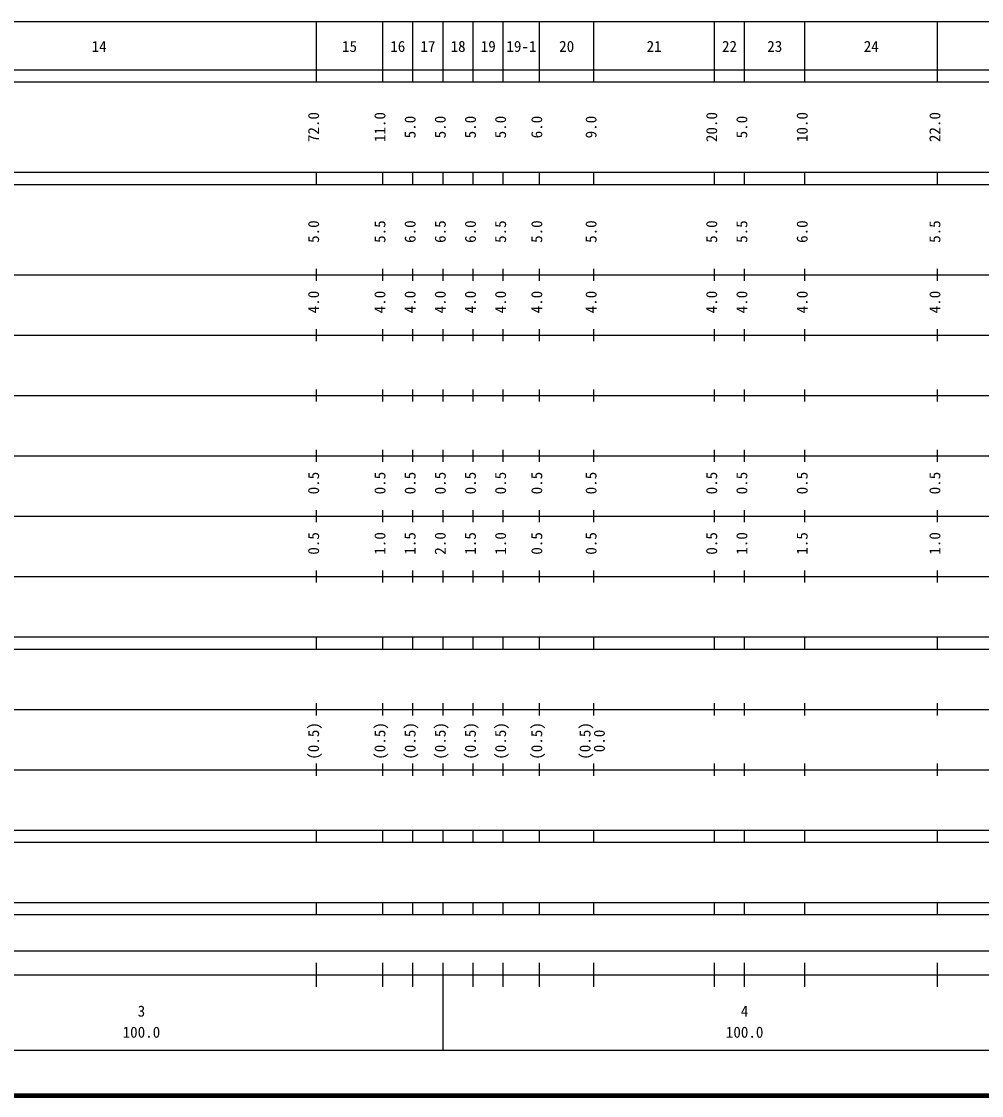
# Model space of a CAD drawing. Units: millimetres, scale not verified. Extents: x 40000 to 680000, y 20000 to 380000.
# Drawn here: x 298115 to 457277, y 20000 to 198000 of the extents above; entities that cross this region are included whole.
import ezdxf
from ezdxf.enums import TextEntityAlignment as Align

# ---------------------------------------------------------------- set-up
doc = ezdxf.new("R2010")
doc.units = ezdxf.units.MM
doc.header["$LTSCALE"] = 1000
doc.layers.add('M-TTL', color=2, linetype='Continuous', lineweight=140)
doc.layers.add('M-TTL-BAND', color=7, linetype='Continuous', lineweight=25)
doc.styles.add('ＭＳ ゴシック', font='')
doc.styles.get('ＭＳ ゴシック').set_extended_font_data('MS Gothic')

msp = doc.modelspace()

# ---------------------------------------------------------------- linework, layer by layer
at = {"layer": 'M-TTL'}
msp.add_line((40000, 20000), (680000, 20000), dxfattribs=at)
at = {"layer": 'M-TTL-BAND'}
for p, q in [((68000, 198000), (579000, 198000)), ((347000, 188000), (347000, 198000)), ((358000, 188000), (358000, 198000)), ((363000, 188000), (363000, 198000)), ((368000, 188000), (368000, 198000)), ((373000, 188000), (373000, 198000)), ((378000, 188000), (378000, 198000)), ((384000, 188000), (384000, 198000)), ((393000, 188000), (393000, 198000)), ((413000, 188000), (413000, 198000)), ((418000, 188000), (418000, 198000)), ((428000, 188000), (428000, 198000)), ((450000, 188000), (450000, 198000)), ((40000, 190000), (579000, 190000)), ((40000, 188000), (579000, 188000)), ((40000, 173000), (579000, 173000)), ((347000, 171000), (347000, 173000)), ((358000, 171000), (358000, 173000)), ((363000, 171000), (363000, 173000)), ((368000, 171000), (368000, 173000)), ((373000, 171000), (373000, 173000)), ((378000, 171000), (378000, 173000)), ((384000, 171000), (384000, 173000)), ((393000, 171000), (393000, 173000)), ((413000, 171000), (413000, 173000)), ((418000, 171000), (418000, 173000)), ((428000, 171000), (428000, 173000)), ((450000, 171000), (450000, 173000)), ((40000, 171000), (579000, 171000)), ((347000, 155000), (347000, 157000)), ((358000, 155000), (358000, 157000)), ((363000, 155000), (363000, 157000)), ((368000, 155000), (368000, 157000)), ((373000, 155000), (373000, 157000)), ((378000, 155000), (378000, 157000)), ((384000, 155000), (384000, 157000)), ((393000, 155000), (393000, 157000)), ((413000, 155000), (413000, 157000)), ((418000, 155000), (418000, 157000)), ((428000, 155000), (428000, 157000)), ((450000, 155000), (450000, 157000)), ((40000, 156000), (579000, 156000)), ((46000, 146000), (579000, 146000)), ((347000, 145000), (347000, 147000)), ((358000, 145000), (358000, 147000)), ((363000, 145000), (363000, 147000)), ((368000, 145000), (368000, 147000)), ((373000, 145000), (373000, 147000)), ((378000, 145000), (378000, 147000)), ((384000, 145000), (384000, 147000)), ((393000, 145000), (393000, 147000)), ((413000, 145000), (413000, 147000)), ((418000, 145000), (418000, 147000)), ((428000, 145000), (428000, 147000)), ((450000, 145000), (450000, 147000)), ((52000, 136000), (579000, 136000)), ((347000, 135000), (347000, 137000)), ((358000, 135000), (358000, 137000)), ((363000, 135000), (363000, 137000)), ((368000, 135000), (368000, 137000)), ((373000, 135000), (373000, 137000)), ((378000, 135000), (378000, 137000)), ((384000, 135000), (384000, 137000)), ((393000, 135000), (393000, 137000)), ((413000, 135000), (413000, 137000)), ((418000, 135000), (418000, 137000)), ((428000, 135000), (428000, 137000)), ((450000, 135000), (450000, 137000)), ((347000, 125000), (347000, 127000)), ((358000, 125000), (358000, 127000)), ((363000, 125000), (363000, 127000)), ((368000, 125000), (368000, 127000)), ((373000, 125000), (373000, 127000)), ((378000, 125000), (378000, 127000)), ((384000, 125000), (384000, 127000)), ((393000, 125000), (393000, 127000)), ((413000, 125000), (413000, 127000)), ((418000, 125000), (418000, 127000)), ((428000, 125000), (428000, 127000)), ((450000, 125000), (450000, 127000)), ((46000, 126000), (579000, 126000)), ((52000, 116000), (579000, 116000)), ((347000, 115000), (347000, 117000)), ((358000, 115000), (358000, 117000)), ((363000, 115000), (363000, 117000)), ((368000, 115000), (368000, 117000)), ((373000, 115000), (373000, 117000)), ((378000, 115000), (378000, 117000)), ((384000, 115000), (384000, 117000)), ((393000, 115000), (393000, 117000)), ((413000, 115000), (413000, 117000)), ((418000, 115000), (418000, 117000)), ((428000, 115000), (428000, 117000)), ((450000, 115000), (450000, 117000)), ((347000, 105000), (347000, 107000)), ((358000, 105000), (358000, 107000)), ((363000, 105000), (363000, 107000)), ((368000, 105000), (368000, 107000)), ((373000, 105000), (373000, 107000)), ((378000, 105000), (378000, 107000)), ((384000, 105000), (384000, 107000)), ((393000, 105000), (393000, 107000)), ((413000, 105000), (413000, 107000)), ((418000, 105000), (418000, 107000)), ((428000, 105000), (428000, 107000)), ((450000, 105000), (450000, 107000)), ((46000, 106000), (579000, 106000)), ((40000, 96000), (579000, 96000)), ((347000, 94000), (347000, 96000)), ((358000, 94000), (358000, 96000)), ((363000, 94000), (363000, 96000)), ((368000, 94000), (368000, 96000)), ((373000, 94000), (373000, 96000)), ((378000, 94000), (378000, 96000)), ((384000, 94000), (384000, 96000)), ((393000, 94000), (393000, 96000)), ((413000, 94000), (413000, 96000)), ((418000, 94000), (418000, 96000)), ((428000, 94000), (428000, 96000)), ((450000, 94000), (450000, 96000)), ((40000, 94000), (579000, 94000)), ((49000, 84000), (579000, 84000)), ((347000, 83000), (347000, 85000)), ((358000, 83000), (358000, 85000)), ((363000, 83000), (363000, 85000)), ((368000, 83000), (368000, 85000)), ((373000, 83000), (373000, 85000)), ((378000, 83000), (378000, 85000)), ((384000, 83000), (384000, 85000)), ((393000, 83000), (393000, 85000)), ((413000, 83000), (413000, 85000)), ((418000, 83000), (418000, 85000)), ((428000, 83000), (428000, 85000)), ((450000, 83000), (450000, 85000)), ((347000, 73000), (347000, 75000)), ((358000, 73000), (358000, 75000)), ((363000, 73000), (363000, 75000)), ((368000, 73000), (368000, 75000)), ((373000, 73000), (373000, 75000)), ((378000, 73000), (378000, 75000)), ((384000, 73000), (384000, 75000)), ((393000, 73000), (393000, 75000)), ((413000, 73000), (413000, 75000)), ((418000, 73000), (418000, 75000)), ((428000, 73000), (428000, 75000)), ((450000, 73000), (450000, 75000)), ((40000, 74000), (579000, 74000)), ((40000, 64000), (579000, 64000)), ((347000, 62000), (347000, 64000)), ((358000, 62000), (358000, 64000)), ((363000, 62000), (363000, 64000)), ((368000, 62000), (368000, 64000)), ((373000, 62000), (373000, 64000)), ((378000, 62000), (378000, 64000)), ((384000, 62000), (384000, 64000)), ((393000, 62000), (393000, 64000)), ((413000, 62000), (413000, 64000)), ((418000, 62000), (418000, 64000)), ((428000, 62000), (428000, 64000)), ((450000, 62000), (450000, 64000)), ((40000, 62000), (579000, 62000)), ((40000, 52000), (579000, 52000)), ((347000, 50000), (347000, 52000)), ((358000, 50000), (358000, 52000)), ((363000, 50000), (363000, 52000)), ((368000, 50000), (368000, 52000)), ((373000, 50000), (373000, 52000)), ((378000, 50000), (378000, 52000)), ((384000, 50000), (384000, 52000)), ((393000, 50000), (393000, 52000)), ((413000, 50000), (413000, 52000)), ((418000, 50000), (418000, 52000)), ((428000, 50000), (428000, 52000)), ((450000, 50000), (450000, 52000)), ((40000, 50000), (579000, 50000)), ((71000, 44000), (536500, 44000)), ((347000, 38000), (347000, 42000)), ((358000, 38000), (358000, 42000)), ((363000, 38000), (363000, 42000)), ((368000, 27500), (368000, 42000)), ((373000, 38000), (373000, 42000)), ((378000, 38000), (378000, 42000)), ((384000, 38000), (384000, 42000)), ((393000, 38000), (393000, 42000)), ((413000, 38000), (413000, 42000)), ((418000, 38000), (418000, 42000)), ((428000, 38000), (428000, 42000)), ((450000, 38000), (450000, 42000)), ((40000, 40000), (579000, 40000)), ((68000, 27500), (579000, 27500))]:
    msp.add_line(p, q, dxfattribs=at)

# ---------------------------------------------------------------- texts
at = {"layer": 'M-TTL-BAND', "style": 'ＭＳ ゴシック'}
for s, p in [('14', (311000, 192405)), ('15', (352500, 192405)), ('16', (360500, 192405)), ('17', (365500, 192405)), ('18', (370500, 192405)), ('19', (375500, 192405)), ('19-1', (381000, 192405)), ('20', (388500, 192405)), ('21', (403000, 192405)), ('22', (415500, 192405)), ('23', (423000, 192405)), ('24', (439000, 192405)), ('3', (318000, 32523)), ('4', (418000, 32523)), ('100.0', (318000, 29033)), ('100.0', (418000, 29033))]:
    msp.add_text(s, height=1833, dxfattribs=at).set_placement(p, align=Align.BOTTOM_CENTER)
for s, p in [('72.0', (348000, 180500)), ('11.0', (359000, 180500)), ('5.0', (364000, 180500)), ('5.0', (369000, 180500)), ('5.0', (374000, 180500)), ('5.0', (379000, 180500)), ('6.0', (385000, 180500)), ('9.0', (394000, 180500)), ('20.0', (414000, 180500)), ('5.0', (419000, 180500)), ('10.0', (429000, 180500)), ('22.0', (451000, 180500)), ('5.0', (348000, 163174)), ('5.5', (359000, 163174)), ('6.0', (364000, 163174)), ('6.5', (369000, 163174)), ('6.0', (374000, 163174)), ('5.5', (379000, 163174)), ('5.0', (385000, 163174)), ('5.0', (394000, 163174)), ('5.0', (414000, 163174)), ('5.5', (419000, 163174)), ('6.0', (429000, 163174)), ('5.5', (451000, 163174)), ('4.0', (348000, 151500)), ('4.0', (359000, 151500)), ('4.0', (364000, 151500)), ('4.0', (369000, 151500)), ('4.0', (374000, 151500)), ('4.0', (379000, 151500)), ('4.0', (385000, 151500)), ('4.0', (394000, 151500)), ('4.0', (414000, 151500)), ('4.0', (419000, 151500)), ('4.0', (429000, 151500)), ('4.0', (451000, 151500)), ('0.5', (348000, 121500)), ('0.5', (359000, 121500)), ('0.5', (364000, 121500)), ('0.5', (369000, 121500)), ('0.5', (374000, 121500)), ('0.5', (379000, 121500)), ('0.5', (385000, 121500)), ('0.5', (394000, 121500)), ('0.5', (414000, 121500)), ('0.5', (419000, 121500)), ('0.5', (429000, 121500)), ('0.5', (451000, 121500)), ('0.5', (348000, 111500)), ('1.0', (359000, 111500)), ('1.5', (364000, 111500)), ('2.0', (369000, 111500)), ('1.5', (374000, 111500)), ('1.0', (379000, 111500)), ('0.5', (385000, 111500)), ('0.5', (394000, 111500)), ('0.5', (414000, 111500)), ('1.0', (419000, 111500)), ('1.5', (429000, 111500)), ('1.0', (451000, 111500)), ('(0.5)', (348000, 78764)), ('(0.5)', (359000, 78764)), ('(0.5)', (364000, 78764)), ('(0.5)', (369000, 78764)), ('(0.5)', (374000, 78764)), ('(0.5)', (379000, 78764)), ('(0.5)', (385000, 78764)), ('(0.5)', (393000, 78764)), ('0.0', (395370, 78764))]:
    msp.add_text(s, height=1833, rotation=90, dxfattribs=at).set_placement(p, align=Align.BOTTOM_CENTER)

doc.saveas('drawing.dxf')
